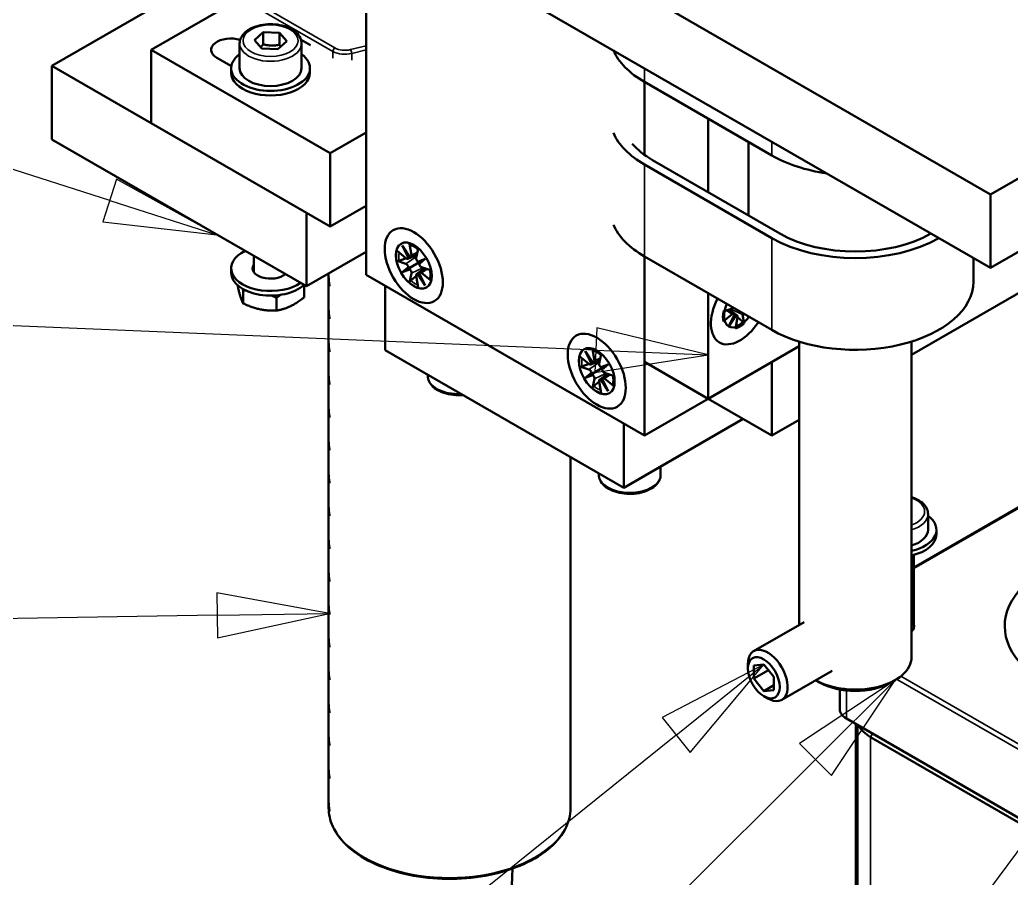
# Model space of a CAD drawing. Header units: millimetres. Extents: x -945 to 1680, y -1981 to 1188.
# Drawn here: x 963.2 to 1051.3, y 341 to 417.4 of the extents above; entities that cross this region are included whole.
import ezdxf

# ---------------------------------------------------------------- set-up
doc = ezdxf.new("R2010")
doc.units = ezdxf.units.MM
doc.header["$LTSCALE"] = 4
for name, color, linetype, lineweight in [('Symbol (ISO)', 7, 'Continuous', 25), ('Visible (ISO)', 7, 'Continuous', 50), ('Visible Narrow (ISO)', 7, 'Continuous', 35)]:
    doc.layers.add(name, color=color, linetype=linetype, lineweight=lineweight)

# ---------------------------------------------------------------- blocks, each defined once
blk = doc.blocks.new('Balloon4')
at = {"layer": 'Symbol (ISO)'}
for p, q in [((242.801, 100.322), (226.048, 105.673)), ((242.953, 100.798), (242.649, 99.846)), ((245.183, 99.561), (242.953, 100.798)), ((242.801, 100.322), (245.183, 99.561)), ((242.649, 99.846), (245.183, 99.561))]:
    blk.add_line(p, q, dxfattribs=at)
at = {"layer": 'Symbol (ISO)', "flags": 128}
blk.add_lwpolyline([(242.649, 99.846), (245.183, 99.561), (242.953, 100.798), (242.649, 99.846)], dxfattribs=at)
at = {"layer": 'Symbol (ISO)'}
blk.add_solid([(242.649, 99.846), (245.183, 99.561), (242.953, 100.798), (242.649, 99.846)], dxfattribs=at)
blk = doc.blocks.new('Balloon7')
at = {"layer": 'Symbol (ISO)'}
blk.add_line((264.413, 87.788), (233.039, 45.646), dxfattribs=at)
blk = doc.blocks.new('Balloon8')
at = {"layer": 'Symbol (ISO)'}
for p, q in [((257.334, 90.003), (255.073, 88.826)), ((255.386, 88.436), (257.334, 90.003)), ((255.7, 88.046), (257.334, 90.003)), ((255.073, 88.826), (255.7, 88.046)), ((255.386, 88.436), (250.218, 84.278))]:
    blk.add_line(p, q, dxfattribs=at)
at = {"layer": 'Symbol (ISO)', "flags": 128}
blk.add_lwpolyline([(255.7, 88.046), (257.334, 90.003), (255.073, 88.826), (255.7, 88.046)], dxfattribs=at)
at = {"layer": 'Symbol (ISO)'}
blk.add_solid([(255.7, 88.046), (257.334, 90.003), (255.073, 88.826), (255.7, 88.046)], dxfattribs=at)
blk = doc.blocks.new('Balloon10')
at = {"layer": 'Symbol (ISO)'}
for p, q in [((247.685, 91.139), (245.178, 91.6)), ((245.178, 91.6), (245.194, 90.6)), ((245.186, 91.1), (197.538, 90.344)), ((245.186, 91.1), (247.685, 91.139)), ((245.194, 90.6), (247.685, 91.139))]:
    blk.add_line(p, q, dxfattribs=at)
at = {"layer": 'Symbol (ISO)', "flags": 128}
blk.add_lwpolyline([(245.194, 90.6), (247.685, 91.139), (245.178, 91.6), (245.194, 90.6)], dxfattribs=at)
at = {"layer": 'Symbol (ISO)'}
blk.add_solid([(245.194, 90.6), (247.685, 91.139), (245.178, 91.6), (245.194, 90.6)], dxfattribs=at)
blk = doc.blocks.new('Balloon30')
at = {"layer": 'Symbol (ISO)'}
for p, q in [((260.251, 89.657), (258.128, 88.245)), ((258.481, 87.891), (260.251, 89.657)), ((258.835, 87.537), (260.251, 89.657)), ((258.128, 88.245), (258.835, 87.537)), ((258.481, 87.891), (228.451, 57.917))]:
    blk.add_line(p, q, dxfattribs=at)
at = {"layer": 'Symbol (ISO)', "flags": 128}
blk.add_lwpolyline([(258.835, 87.537), (260.251, 89.657), (258.128, 88.245), (258.835, 87.537)], dxfattribs=at)
at = {"layer": 'Symbol (ISO)'}
blk.add_solid([(258.835, 87.537), (260.251, 89.657), (258.128, 88.245), (258.835, 87.537)], dxfattribs=at)
blk = doc.blocks.new('Balloon32')
at = {"layer": 'Symbol (ISO)'}
for p, q in [((253.599, 96.994), (221.532, 98.333)), ((253.62, 97.493), (253.578, 96.494)), ((256.097, 96.889), (253.62, 97.493)), ((253.599, 96.994), (256.097, 96.889)), ((253.578, 96.494), (256.097, 96.889))]:
    blk.add_line(p, q, dxfattribs=at)
at = {"layer": 'Symbol (ISO)', "flags": 128}
blk.add_lwpolyline([(253.578, 96.494), (256.097, 96.889), (253.62, 97.493), (253.578, 96.494)], dxfattribs=at)
at = {"layer": 'Symbol (ISO)'}
blk.add_solid([(253.578, 96.494), (256.097, 96.889), (253.62, 97.493), (253.578, 96.494)], dxfattribs=at)

msp = doc.modelspace()

# ---------------------------------------------------------------- linework, layer by layer
at = {"layer": 'Visible (ISO)'}
for p, q in [((993.981, 521.235), (993.981, 394.678)), ((1110.3, 436.931), (1049.489, 401.822)), ((1049.489, 401.822), (997.516, 431.828)), ((1110.3, 430.399), (1049.489, 395.29)), ((989.44, 426.757), (966.05, 413.253)), ((984.389, 420.167), (974.889, 414.682)), ((1049.489, 395.29), (1008.185, 419.137)), ((984.054, 415.541), (984.839, 416.24)), ((984.839, 416.24), (986.28, 416.198)), ((984.839, 415.179), (984.839, 416.24)), ((986.28, 416.198), (986.937, 415.456)), ((986.28, 416.198), (986.28, 415.136)), ((982.745, 415.253), (982.745, 413.049)), ((984.711, 414.799), (984.054, 415.541)), ((986.937, 415.456), (986.152, 414.756)), ((988.2, 415.57), (989.031, 415.09)), ((988.245, 415.253), (988.245, 413.049)), ((974.889, 414.682), (990.799, 405.496)), ((974.889, 408.15), (974.889, 414.682)), ((986.152, 414.756), (984.711, 414.799)), ((982.009, 413.225), (980.722, 413.967)), ((966.05, 406.721), (966.05, 413.253)), ((966.05, 413.253), (988.677, 400.189)), ((981.995, 413.049), (981.995, 412.641)), ((988.995, 413.049), (988.995, 412.641)), ((1018.729, 405.341), (1018.729, 411.824)), ((1018.729, 411.824), (1018.729, 405.341)), ((1030.043, 405.292), (1018.729, 411.824)), ((974.889, 408.15), (990.799, 398.964)), ((1024.386, 408.558), (1024.386, 402.026)), ((990.799, 405.496), (993.981, 407.333)), ((966.05, 406.721), (988.677, 393.657)), ((1027.968, 406.49), (1027.968, 399.958)), ((990.799, 398.964), (990.799, 405.496)), ((1018.729, 404.476), (1030.043, 397.944)), ((1030.75, 398.352), (1019.437, 404.884)), ((1049.489, 401.822), (1049.489, 395.29)), ((988.677, 393.657), (988.677, 400.189)), ((993.981, 400.801), (990.799, 398.964)), ((997.841, 397.437), (998.009, 396.417)), ((988.677, 393.657), (993.981, 396.719)), ((996.732, 396.797), (997.531, 396.141)), ((997.198, 397.27), (997.868, 396.247)), ((997.749, 396.179), (997.198, 397.27)), ((998.606, 396.995), (998.437, 396.17)), ((1042.468, 387.562), (1059.1, 397.165)), ((983.995, 396.36), (983.995, 394.933)), ((996.732, 395.913), (997.531, 395.647)), ((997.691, 396.097), (998.495, 396.453)), ((997.876, 395.293), (998.831, 395.845)), ((997.951, 396.248), (998.503, 396.492)), ((998.579, 395.837), (999.248, 396.086)), ((999.248, 396.086), (998.698, 395.631)), ((999.248, 396.086), (998.831, 395.845)), ((1018.729, 380.389), (1018.729, 396.311)), ((1018.729, 396.311), (1018.729, 386.921)), ((1030.043, 389.779), (1018.729, 396.311)), ((1047.968, 394.065), (1047.968, 396.168)), ((981.995, 394.847), (981.995, 395.255)), ((990.655, 394.531), (990.655, 394.799)), ((997.198, 394.902), (997.749, 395.358)), ((997.198, 394.902), (997.876, 395.293)), ((997.868, 395.152), (997.198, 394.902)), ((997.841, 393.993), (998.009, 394.818)), ((998.479, 394.731), (999.19, 395.25)), ((998.698, 394.81), (999.248, 393.719)), ((998.74, 394.882), (999.227, 395.238)), ((999.715, 395.075), (998.916, 395.342)), ((999.715, 394.191), (998.916, 394.847)), ((990.655, 391.612), (990.655, 394.449)), ((993.981, 394.678), (1018.729, 380.389)), ((998.606, 393.551), (998.437, 394.571)), ((999.248, 393.719), (998.579, 394.741)), ((983.052, 393.263), (983.052, 392.129)), ((988.473, 393.775), (988.473, 392.663)), ((990.741, 393.748), (990.741, 393.666)), ((995.672, 387.986), (995.672, 393.701)), ((1024.386, 393.045), (1024.386, 383.655)), ((986.03, 392.627), (986.03, 391.492)), ((990.655, 388.693), (990.655, 391.53)), ((1025.723, 391.401), (1026.522, 391.667)), ((1026.698, 391.208), (1026.211, 391.563)), ((1026.959, 391.057), (1026.248, 391.576)), ((990.741, 390.829), (990.741, 390.747)), ((1025.723, 390.517), (1026.522, 391.173)), ((1026.19, 390.045), (1026.74, 391.136)), ((1026.859, 391.067), (1026.19, 390.045)), ((1026.832, 389.877), (1027.001, 390.897)), ((1027.598, 390.319), (1027.429, 391.144)), ((990.655, 385.774), (990.655, 388.611)), ((1032.468, 363.528), (1032.468, 388.735)), ((1042.468, 360.671), (1042.468, 388.735)), ((990.741, 387.91), (990.741, 387.828)), ((995.672, 387.986), (1016.885, 375.739)), ((1013.462, 387.88), (1014.131, 386.858)), ((1014.012, 386.789), (1013.462, 387.88)), ((1014.104, 388.048), (1014.273, 387.028)), ((1024.386, 383.655), (1032.468, 388.321)), ((1030.043, 386.921), (1032.468, 388.321)), ((1012.995, 387.408), (1013.794, 386.751)), ((1013.954, 386.708), (1014.759, 387.064)), ((1014.215, 386.858), (1014.767, 387.102)), ((1014.87, 387.606), (1014.701, 386.781)), ((1018.729, 386.921), (1024.386, 383.655)), ((1030.043, 386.921), (1030.043, 380.389)), ((1012.995, 386.524), (1013.794, 386.257)), ((1013.462, 385.513), (1014.012, 385.968)), ((1014.139, 385.904), (1015.095, 386.455)), ((1014.842, 386.447), (1015.512, 386.696)), ((1015.512, 386.696), (1014.961, 386.241)), ((1015.512, 386.696), (1015.095, 386.455)), ((1015.978, 385.686), (1015.179, 385.952)), ((990.655, 382.855), (990.655, 385.692)), ((999.462, 385.679), (999.462, 385.797)), ((1013.462, 385.513), (1014.139, 385.904)), ((1014.131, 385.762), (1013.462, 385.513)), ((1014.104, 384.603), (1014.273, 385.428)), ((1014.87, 384.161), (1014.701, 385.181)), ((1014.743, 385.342), (1015.454, 385.86)), ((1015.512, 384.329), (1014.842, 385.351)), ((1014.961, 385.42), (1015.512, 384.329)), ((1015.003, 385.492), (1015.491, 385.848)), ((1015.978, 384.801), (1015.179, 385.458)), ((990.741, 384.991), (990.741, 384.909)), ((1024.386, 383.655), (1018.729, 380.389)), ((1030.043, 380.389), (1024.386, 383.655)), ((990.655, 379.936), (990.655, 382.773)), ((990.741, 382.072), (990.741, 381.99)), ((1016.885, 375.739), (1027.492, 381.862)), ((1030.043, 380.389), (1032.468, 381.789)), ((1016.885, 375.739), (1016.885, 381.454)), ((990.655, 377.017), (990.655, 379.854)), ((990.741, 379.153), (990.741, 379.071)), ((1012.155, 347.26), (1012.155, 378.469)), ((1020.165, 376.902), (1020.165, 377.632)), ((990.655, 374.098), (990.655, 376.935)), ((1014.665, 376.902), (1014.665, 377.02)), ((1056.1, 376.388), (1042.679, 368.64)), ((990.741, 376.234), (990.741, 376.152)), ((990.655, 371.179), (990.655, 374.016)), ((990.741, 373.315), (990.741, 373.233)), ((1043.929, 373.388), (1043.929, 372)), ((1044.679, 371.592), (1044.679, 372)), ((990.655, 368.26), (990.655, 371.098)), ((990.741, 370.396), (990.741, 370.314)), ((1042.679, 369.766), (1042.679, 363.406)), ((990.655, 365.341), (990.655, 368.179)), ((990.741, 367.477), (990.741, 367.395)), ((990.655, 362.422), (990.655, 365.26)), ((990.741, 364.558), (990.741, 364.476)), ((1032.911, 363.784), (1028.433, 361.199)), ((990.655, 359.503), (990.655, 362.341)), ((990.741, 361.639), (990.741, 361.557)), ((1027.915, 359.654), (1027.915, 360.054)), ((1028.452, 359.933), (1029.336, 360.012)), ((1028.452, 358.755), (1028.452, 359.933)), ((1029.336, 360.012), (1030.22, 358.912)), ((990.655, 356.584), (990.655, 359.422)), ((990.741, 358.72), (990.741, 358.638)), ((1029.746, 359.502), (1028.452, 358.755)), ((1029.336, 357.655), (1028.452, 358.755)), ((1030.22, 358.912), (1030.22, 357.734)), ((1035.411, 359.454), (1030.933, 356.869)), ((1040.65, 358.425), (1041.003, 358.629)), ((1030.22, 358.165), (1029.336, 357.655)), ((1034.286, 358.425), (1033.957, 358.615)), ((1036.088, 356.026), (1036.088, 357.789)), ((1030.22, 357.734), (1029.336, 357.655)), ((1029.336, 357.193), (1029.683, 356.993)), ((990.655, 353.665), (990.655, 356.503)), ((990.741, 355.801), (990.741, 355.719)), ((1059.827, 341.842), (1036.674, 355.209)), ((1037.5, 338.319), (1037.5, 354.733)), ((990.655, 350.746), (990.655, 353.584)), ((1038.828, 353.557), (1057.673, 342.677)), ((990.741, 352.882), (990.741, 352.8)), ((990.655, 347.827), (990.655, 350.665)), ((990.741, 349.963), (990.741, 349.881)), ((990.655, 347.26), (990.655, 347.746)), ((990.741, 347.044), (990.741, 346.962)), ((1006.734, 335.641), (1007.001, 341.864))]:
    msp.add_line(p, q, dxfattribs=at)
for centre, major_axis, ratio, start_param, end_param in [((981.96, 414.682), (-1.75, 0), 0.57735, 4.217477, 7.068583), ((985.495, 413.049), (-3.5, 0), 0.57735, 5.616239, 10.091724), ((1026.154, 416.111), (-10.5, 0), 0.57735, 0.244299, 0.785398), ((985.495, 412.641), (-3.5, 0), 0.57735, 0, 3.141593), ((985.495, 413.049), (2.75, 0), 0.57735, 3.141593, 6.283185), ((1026.154, 408.762), (-10.5, 0), 0.57735, 0.244299, 0.785398), ((1026.154, 408.762), (-9.5, 0), 0.57735, 0.459515, 0.785398), ((1037.468, 409.579), (-10.5, 0), 0.57735, 0.785398, 1.326498), ((1026.154, 400.597), (-10.5, 0), 0.57735, 0.244299, 0.785398), ((1037.468, 402.23), (-9.5, 0), 0.57735, 0.785398, 2.356194), ((1037.468, 402.23), (10.5, 0), 0.57735, 3.926991, 5.497787), ((985.495, 395.255), (-3.5, 0), 0.57735, 5.413896, 8.723271), ((997.569, 396.327), (0.13, -0.225), 0.57735, 5.289508, 6.857378), ((997.569, 395.417), (-0.13, 0.225), 0.57735, 4.138197, 5.706067), ((997.435, 396.246), (0.427, 0.221), 0.494826, 5.25374, 5.622748), ((997.829, 396.477), (0.13, -0.225), 0.57735, 5.708993, 7.276863), ((998.617, 396.022), (0.13, -0.225), 0.57735, 3.718711, 5.286581), ((998.48, 395.901), (0.424, -0.028), 0.140064, 4.955786, 5.694601), ((998.704, 395.513), (-0.188, -0.381), 0.140064, 3.730176, 4.468991), ((985.495, 394.847), (-3.5, 0), 0.57735, 0, 2.584831), ((985.495, 395.255), (-1.6, 0), 0.57735, 5.927764, 8.823719), ((985.495, 394.847), (-1.6, 0), 0.57735, 5.927764, 6.060375), ((997.435, 395.298), (-0.441, 0.009), 0.211826, 3.185797, 3.924612), ((997.659, 394.91), (0.213, 0.386), 0.211826, 5.500166, 6.238981), ((997.829, 394.966), (-0.13, 0.225), 0.57735, 3.718711, 5.286581), ((998.617, 394.511), (-0.13, 0.225), 0.57735, 5.708993, 7.276863), ((998.48, 394.436), (-0.405, -0.259), 0.494826, 3.80203, 4.171038), ((998.878, 395.571), (0.13, -0.225), 0.57735, 4.138197, 5.706067), ((998.878, 394.661), (-0.13, 0.225), 0.57735, 5.289508, 6.857378), ((1001.405, 394.449), (-10.75, 0), 0.57735, 6.276608, 6.409735), ((1001.405, 394.531), (-10.75, 0), 0.57735, 0, 0.12655), ((1037.468, 394.065), (10.5, 0), 0.57735, 3.926991, 6.283185), ((1027.215, 391.82), (-1.825, -3.161), 0.57735, 4.809405, 7.756966), ((1001.405, 391.53), (-10.75, 0), 0.57735, 6.276608, 6.409735), ((1001.405, 391.612), (-10.75, 0), 0.57735, 0, 0.12655), ((1027.215, 391.82), (-1, -1.732), 0.57735, 4.8901, 7.676271), ((1026.56, 391.897), (0.13, 0.225), 0.57735, 3.718711, 4.346171), ((1026.56, 390.987), (0.13, 0.225), 0.57735, 5.708993, 7.276863), ((1027.609, 391.292), (-0.13, -0.225), 0.57735, 5.078607, 5.706067), ((1026.958, 390.762), (-0.405, 0.259), 0.494826, 5.25374, 5.622748), ((1026.821, 390.837), (0.13, 0.225), 0.57735, 5.289508, 6.857378), ((1001.405, 388.611), (-10.75, 0), 0.57735, 6.276608, 6.409735), ((1001.405, 388.693), (-10.75, 0), 0.57735, 0, 0.12655), ((1013.699, 386.856), (0.427, 0.221), 0.494826, 5.25374, 5.622748), ((1014.093, 387.088), (0.13, -0.225), 0.57735, 5.708993, 7.276863), ((1013.832, 386.937), (0.13, -0.225), 0.57735, 5.289508, 6.857378), ((1013.832, 386.027), (-0.13, 0.225), 0.57735, 4.138197, 5.706067), ((1013.699, 385.908), (-0.441, 0.009), 0.211826, 3.185797, 3.924612), ((1014.881, 386.633), (0.13, -0.225), 0.57735, 3.718711, 5.286581), ((1014.744, 386.511), (0.424, -0.028), 0.140064, 4.955786, 5.694601), ((1014.968, 386.124), (-0.188, -0.381), 0.140064, 3.730176, 4.468991), ((1015.141, 386.182), (0.13, -0.225), 0.57735, 4.138197, 5.706067), ((1001.405, 385.692), (-10.75, 0), 0.57735, 6.276608, 6.409735), ((1001.405, 385.774), (-10.75, 0), 0.57735, 0, 0.12655), ((1013.923, 385.52), (0.213, 0.386), 0.211826, 5.500166, 6.238981), ((1014.093, 385.576), (-0.13, 0.225), 0.57735, 3.718711, 5.286581), ((1014.881, 385.121), (-0.13, 0.225), 0.57735, 5.708993, 7.276863), ((1014.744, 385.046), (-0.405, -0.259), 0.494826, 3.80203, 4.171038), ((1015.141, 385.272), (-0.13, 0.225), 0.57735, 5.289508, 6.857378), ((1001.405, 382.773), (-10.75, 0), 0.57735, 6.276608, 6.409735), ((1001.405, 382.855), (-10.75, 0), 0.57735, 0, 0.12655), ((1001.405, 379.854), (-10.75, 0), 0.57735, 6.276608, 6.409735), ((1001.405, 379.936), (-10.75, 0), 0.57735, 0, 0.12655), ((1001.405, 376.935), (-10.75, 0), 0.57735, 6.276608, 6.409735), ((1001.405, 377.017), (-10.75, 0), 0.57735, 0, 0.12655), ((1001.405, 374.016), (-10.75, 0), 0.57735, 6.276608, 6.409735), ((1001.405, 374.098), (-10.75, 0), 0.57735, 0, 0.12655), ((1041.179, 372), (3.5, 0), 0.57735, 5.089402, 6.950132), ((1041.179, 372), (2.75, 0), 0.57735, 5.200036, 6.283185), ((1001.405, 371.098), (-10.75, 0), 0.57735, 6.276608, 6.409735), ((1001.405, 371.179), (-10.75, 0), 0.57735, 0, 0.12655), ((1041.179, 371.592), (3.5, 0), 0.57735, 5.089402, 6.283185), ((1001.405, 368.179), (-10.75, 0), 0.57735, 6.276608, 6.409735), ((1001.405, 368.26), (-10.75, 0), 0.57735, 0, 0.12655), ((1063.1, 363.427), (-12.352, 0), 0.57735, 5.629812, 7.732241), ((1001.405, 365.26), (-10.75, 0), 0.57735, 6.276608, 6.409735), ((1001.405, 365.341), (-10.75, 0), 0.57735, 0, 0.12655), ((1041.179, 363.427), (1.525, 0), 0.57735, 5.718811, 6.464505), ((1001.405, 362.341), (-10.75, 0), 0.57735, 6.276608, 6.409735), ((1001.405, 362.422), (-10.75, 0), 0.57735, 0, 0.12655), ((1029.683, 359.034), (1.25, -2.165), 0.57735, 5.497787, 10.210176), ((1037.468, 360.671), (5, 0), 0.57735, 3.934098, 6.283185), ((1001.405, 359.422), (-10.75, 0), 0.57735, 6.276608, 6.409735), ((1001.405, 359.503), (-10.75, 0), 0.57735, 0, 0.12655), ((1037.468, 360.262), (4.5, 0), 0.57735, 3.926991, 5.497787), ((1001.405, 356.503), (-10.75, 0), 0.57735, 6.276608, 6.409735), ((1001.405, 356.584), (-10.75, 0), 0.57735, 0, 0.12655), ((1038.088, 356.026), (-2, 0), 0.57735, 0, 0.785398), ((1041.656, 355.19), (-4, 0), 0.57735, 0.280038, 0.785398), ((1001.405, 353.584), (-10.75, 0), 0.57735, 6.276608, 6.409735), ((1001.405, 353.665), (-10.75, 0), 0.57735, 0, 0.12655), ((1001.405, 350.665), (-10.75, 0), 0.57735, 6.276608, 6.409735), ((1001.405, 350.746), (-10.75, 0), 0.57735, 0, 0.12655), ((1001.405, 347.746), (-10.75, 0), 0.57735, 6.276608, 6.409735), ((1001.405, 347.827), (-10.75, 0), 0.57735, 0, 0.12655)]:
    msp.add_ellipse(centre, major_axis=major_axis, ratio=ratio, start_param=start_param, end_param=end_param, dxfattribs=at)
for centre, major_axis in [((998.223, 395.494), (-1.825, 3.161)), ((998.223, 395.494), (-1.125, 1.949)), ((1014.487, 386.105), (-1.825, 3.161)), ((1014.487, 386.105), (-1.125, 1.949)), ((1029.336, 358.833), (1.005, -1.74))]:
    msp.add_ellipse(centre, major_axis=major_axis, ratio=0.57735, dxfattribs=at)
for points, knots in [([(982.745, 415.253), (982.745, 415.425), (982.786, 415.595), (982.941, 415.925), (983.061, 416.081), (983.377, 416.375), (983.582, 416.509), (984.051, 416.731), (984.316, 416.818), (984.876, 416.935), (985.169, 416.966), (985.755, 416.97), (986.048, 416.944), (986.608, 416.836), (986.875, 416.754), (987.359, 416.538), (987.575, 416.404), (987.925, 416.091), (988.063, 415.913), (988.211, 415.568), (988.245, 415.411), (988.245, 415.253)], [5.708309, 5.708309, 5.708309, 5.708309, 5.974103, 5.974103, 6.263728, 6.263728, 6.591823, 6.591823, 6.930534, 6.930534, 7.266667, 7.266667, 7.601226, 7.601226, 7.937142, 7.937142, 8.275794, 8.275794, 8.605394, 8.605394, 8.849902, 8.849902, 8.849902, 8.849902]), ([(997.931, 397.323), (997.923, 397.326), (997.915, 397.329), (997.892, 397.341), (997.875, 397.357), (997.853, 397.391), (997.844, 397.415), (997.841, 397.437)], [0.0732806, 0.0732806, 0.0732806, 0.0732806, 0.07644591, 0.07644591, 0.08406722, 0.08406722, 0.09169213, 0.09169213, 0.09169213, 0.09169213]), ([(997.931, 397.323), (997.973, 397.311), (998.017, 397.296), (998.106, 397.26), (998.151, 397.239), (998.243, 397.192), (998.29, 397.165), (998.383, 397.105), (998.43, 397.073), (998.517, 397.008), (998.556, 396.976), (998.595, 396.942)], [2.8904804, 2.8904804, 2.8904804, 2.8904804, 2.9911049, 2.9911049, 3.0917294, 3.0917294, 3.1923539, 3.1923539, 3.2929784, 3.2929784, 3.3777286, 3.3777286, 3.3777286, 3.3777286]), ([(996.939, 395.926), (996.918, 395.919), (996.895, 395.913), (996.85, 395.904), (996.82, 395.902), (996.774, 395.903), (996.75, 395.907), (996.732, 395.913)], [0.07019749, 0.07019749, 0.07019749, 0.07019749, 0.07644591, 0.07644591, 0.08406722, 0.08406722, 0.09169213, 0.09169213, 0.09169213, 0.09169213]), ([(999.664, 395.092), (999.673, 395.042), (999.681, 394.992), (999.694, 394.884), (999.699, 394.827), (999.703, 394.717), (999.703, 394.663), (999.699, 394.559), (999.694, 394.509), (999.681, 394.414), (999.672, 394.369), (999.661, 394.326)], [4.476253, 4.476253, 4.476253, 4.476253, 4.5610033, 4.5610033, 4.6616278, 4.6616278, 4.7622523, 4.7622523, 4.8628768, 4.8628768, 4.9635013, 4.9635013, 4.9635013, 4.9635013]), ([(997.841, 393.993), (997.844, 394.011), (997.853, 394.035), (997.875, 394.075), (997.892, 394.099), (997.922, 394.134), (997.939, 394.152), (997.955, 394.166)], [0.03061008, 0.03061008, 0.03061008, 0.03061008, 0.03823499, 0.03823499, 0.0458563, 0.0458563, 0.05210472, 0.05210472, 0.05210472, 0.05210472]), ([(999.715, 394.191), (999.697, 394.206), (999.681, 394.225), (999.662, 394.261), (999.657, 394.284), (999.658, 394.31), (999.659, 394.318), (999.661, 394.326)], [0.03061008, 0.03061008, 0.03061008, 0.03061008, 0.03823499, 0.03823499, 0.0458563, 0.0458563, 0.04902162, 0.04902162, 0.04902162, 0.04902162]), ([(1014.194, 387.934), (1014.186, 387.936), (1014.178, 387.939), (1014.155, 387.951), (1014.138, 387.967), (1014.117, 388.001), (1014.108, 388.025), (1014.104, 388.048)], [0.0732806, 0.0732806, 0.0732806, 0.0732806, 0.07644591, 0.07644591, 0.08406722, 0.08406722, 0.09169213, 0.09169213, 0.09169213, 0.09169213]), ([(1014.194, 387.933), (1014.237, 387.921), (1014.28, 387.907), (1014.369, 387.871), (1014.415, 387.85), (1014.507, 387.802), (1014.553, 387.775), (1014.647, 387.716), (1014.694, 387.683), (1014.78, 387.618), (1014.82, 387.586), (1014.859, 387.553)], [2.8904804, 2.8904804, 2.8904804, 2.8904804, 2.9911049, 2.9911049, 3.0917294, 3.0917294, 3.1923539, 3.1923539, 3.2929784, 3.2929784, 3.3777286, 3.3777286, 3.3777286, 3.3777286]), ([(1013.202, 386.536), (1013.182, 386.529), (1013.158, 386.523), (1013.113, 386.515), (1013.084, 386.512), (1013.038, 386.514), (1013.013, 386.518), (1012.995, 386.524)], [0.07019749, 0.07019749, 0.07019749, 0.07019749, 0.07644591, 0.07644591, 0.08406722, 0.08406722, 0.09169213, 0.09169213, 0.09169213, 0.09169213]), ([(999.462, 385.679), (999.462, 385.508), (999.503, 385.337), (999.658, 385.008), (999.778, 384.852), (1000.094, 384.558), (1000.299, 384.424), (1000.768, 384.202), (1001.033, 384.115), (1001.593, 383.998), (1001.886, 383.967), (1002.323, 383.964), (1002.465, 383.97), (1002.607, 383.982)], [1.216267, 1.216267, 1.216267, 1.216267, 1.482061, 1.482061, 1.771686, 1.771686, 2.099781, 2.099781, 2.438492, 2.438492, 2.774625, 2.774625, 2.937849, 2.937849, 2.937849, 2.937849]), ([(1015.927, 385.703), (1015.936, 385.652), (1015.944, 385.602), (1015.957, 385.495), (1015.962, 385.438), (1015.967, 385.327), (1015.967, 385.273), (1015.962, 385.17), (1015.958, 385.12), (1015.944, 385.025), (1015.935, 384.979), (1015.924, 384.937)], [4.476253, 4.476253, 4.476253, 4.476253, 4.5610033, 4.5610033, 4.6616278, 4.6616278, 4.7622523, 4.7622523, 4.8628768, 4.8628768, 4.9635013, 4.9635013, 4.9635013, 4.9635013]), ([(1014.104, 384.603), (1014.108, 384.622), (1014.117, 384.645), (1014.138, 384.686), (1014.155, 384.71), (1014.185, 384.745), (1014.202, 384.762), (1014.219, 384.776)], [0.03061008, 0.03061008, 0.03061008, 0.03061008, 0.03823499, 0.03823499, 0.0458563, 0.0458563, 0.05210472, 0.05210472, 0.05210472, 0.05210472]), ([(1015.978, 384.801), (1015.961, 384.816), (1015.944, 384.836), (1015.926, 384.872), (1015.92, 384.894), (1015.921, 384.92), (1015.922, 384.928), (1015.925, 384.937)], [0.03061008, 0.03061008, 0.03061008, 0.03061008, 0.03823499, 0.03823499, 0.0458563, 0.0458563, 0.04902162, 0.04902162, 0.04902162, 0.04902162]), ([(1014.665, 376.902), (1014.665, 376.731), (1014.706, 376.56), (1014.861, 376.231), (1014.981, 376.075), (1015.297, 375.78), (1015.502, 375.647), (1015.97, 375.425), (1016.236, 375.338), (1016.795, 375.221), (1017.089, 375.19), (1017.675, 375.186), (1017.968, 375.212), (1018.528, 375.32), (1018.795, 375.402), (1019.278, 375.617), (1019.495, 375.751), (1019.845, 376.064), (1019.982, 376.243), (1020.131, 376.587), (1020.165, 376.744), (1020.165, 376.902)], [1.216267, 1.216267, 1.216267, 1.216267, 1.482061, 1.482061, 1.771686, 1.771686, 2.099781, 2.099781, 2.438492, 2.438492, 2.774625, 2.774625, 3.109184, 3.109184, 3.4451, 3.4451, 3.783752, 3.783752, 4.113352, 4.113352, 4.35786, 4.35786, 4.35786, 4.35786]), ([(1042.468, 374.908), (1042.583, 374.871), (1042.694, 374.828), (1043.042, 374.673), (1043.259, 374.539), (1043.609, 374.226), (1043.746, 374.047), (1043.895, 373.703), (1043.929, 373.546), (1043.929, 373.388)], [6.20702, 6.20702, 6.20702, 6.20702, 6.354937, 6.354937, 6.693589, 6.693589, 7.023189, 7.023189, 7.267697, 7.267697, 7.267697, 7.267697]), ([(1012.155, 347.26), (1012.155, 346.597), (1011.978, 345.936), (1011.286, 344.673), (1010.764, 344.072), (1009.421, 342.989), (1008.593, 342.509), (1006.721, 341.727), (1005.677, 341.425), (1003.483, 341.029), (1002.333, 340.935), (1000.041, 340.962), (998.9, 341.084), (996.737, 341.53), (995.717, 341.855), (993.899, 342.681), (993.102, 343.182), (991.817, 344.313), (991.329, 344.944), (990.781, 346.145), (990.655, 346.702), (990.655, 347.26)], [3.926991, 3.926991, 3.926991, 3.926991, 4.232934, 4.232934, 4.548136, 4.548136, 4.871311, 4.871311, 5.195145, 5.195145, 5.518316, 5.518316, 5.841229, 5.841229, 6.164471, 6.164471, 6.48837, 6.48837, 6.811089, 6.811089, 7.068583, 7.068583, 7.068583, 7.068583])]:
    msp.add_open_spline(points, degree=3, knots=knots, dxfattribs=at)
for points, weights in [([(984.839, 415.179), (984.721, 415.023), (984.615, 414.907)], [1, 1.04200514917, 1.06119935566]), ([(986.28, 415.136), (985.56, 414.988), (984.839, 415.179)], [1, 1.15470053838, 1]), ([(986.388, 414.966), (986.336, 415.044), (986.28, 415.136)], [1.03957298879, 1.02329397624, 1]), ([(996.939, 395.926), (997.259, 396.041), (997.534, 396.139)], [1.00292654222, 1.01050404715, 1.01224163852]), ([(998.479, 396.446), (998.486, 396.446), (998.494, 396.447)], [1.06427568707, 1.07009535137, 1.07590937222]), ([(999.183, 395.252), (999.179, 395.246), (999.175, 395.239)], [1.0759093723, 1.07009535145, 1.06427568716]), ([(998.437, 394.574), (998.214, 394.386), (997.955, 394.166)], [1.01224163851, 1.01050404715, 1.00292654222]), ([(982.557, 393.748), (982.8, 392.627), (983.052, 392.129)], [1.01922090073, 1.14440489094, 1]), ([(983.052, 393.263), (983.035, 393.343), (983.019, 393.419)], [1, 1.00846564849, 1.0160047688]), ([(983.309, 393.268), (983.183, 393.268), (983.052, 393.263)], [1.02208975184, 1.01197125197, 1]), ([(983.052, 392.129), (984.541, 391.436), (986.03, 391.492)], [1, 1.15470053838, 1]), ([(986.03, 392.627), (985.792, 392.737), (985.569, 392.826)], [1, 1.02190201704, 1.03760239632]), ([(986.384, 392.892), (986.213, 392.77), (986.03, 392.627)], [1.03549692642, 1.02045240166, 1]), ([(986.03, 391.492), (987.252, 391.704), (988.473, 392.663)], [1, 1.15470053838, 1]), ([(1026.263, 391.565), (1026.259, 391.572), (1026.255, 391.578)], [1.06427568712, 1.07009535152, 1.0759093725]), ([(1027.483, 390.491), (1027.224, 390.711), (1027.001, 390.9)], [1.00292654222, 1.01050404715, 1.01224163851]), ([(1014.742, 387.056), (1014.75, 387.057), (1014.757, 387.057)], [1.06427568707, 1.07009535137, 1.07590937222]), ([(1013.202, 386.536), (1013.522, 386.651), (1013.797, 386.749)], [1.00292654222, 1.01050404715, 1.01224163852]), ([(1014.7, 385.185), (1014.478, 384.996), (1014.219, 384.776)], [1.01224163851, 1.01050404715, 1.00292654222]), ([(1015.447, 385.863), (1015.443, 385.856), (1015.439, 385.85)], [1.0759093723, 1.07009535145, 1.06427568716])]:
    msp.add_rational_spline(points, weights, degree=2, dxfattribs=at)
msp.add_open_spline([(1027.483, 390.491), (1027.487, 390.488), (1027.49, 390.485), (1027.494, 390.482)], degree=3, dxfattribs=at)
at = {"layer": 'Visible Narrow (ISO)'}
for p, q in [((984.374, 418.8), (991.213, 414.851)), ((991.037, 414.545), (984.197, 418.493)), ((992.603, 414.701), (993.981, 415.053)), ((991.037, 413.932), (991.037, 414.545)), ((993.981, 414.691), (992.704, 414.365)), ((992.704, 414.365), (992.704, 413.753)), ((1018.729, 411.824), (1018.729, 413.049)), ((1030.043, 405.292), (1030.043, 406.517)), ((1018.729, 396.311), (1018.729, 404.476)), ((1030.043, 389.779), (1030.043, 397.944)), ((998.009, 396.417), (998.543, 396.687)), ((997.531, 395.647), (998.464, 396.299)), ((998.009, 394.818), (999.041, 395.3)), ((998.916, 394.847), (999.416, 395.175)), ((1026.522, 391.173), (1026.022, 391.5)), ((1027.429, 391.144), (1026.397, 391.626)), ((1013.794, 386.257), (1014.727, 386.91)), ((1014.273, 387.028), (1014.807, 387.298)), ((1014.273, 385.428), (1015.304, 385.91)), ((1015.179, 385.458), (1015.68, 385.785)), ((1056.1, 376.287), (1042.679, 368.539)), ((1059.827, 347.925), (1041.142, 358.713)), ((1041.523, 358.982), (1060.039, 348.292)), ((1036.674, 357.705), (1036.674, 355.209)), ((1037.686, 336.541), (1037.686, 354.625)), ((1039.005, 353.864), (1038.828, 353.557)), ((1038.828, 335.186), (1038.828, 353.557))]:
    msp.add_line(p, q, dxfattribs=at)
msp.add_ellipse((985.495, 415.498), major_axis=(-2.45, 0), ratio=0.57735, dxfattribs=at)
for centre, major_axis, ratio, start_param, end_param in [((985.495, 415.253), (-2.75, 0), 0.57735, 0, 3.141593), ((991.213, 414.647), (0.125, 0.217), 0.57735, 0.785398, 2.356194), ((992.097, 415.157), (-1.5, 0), 0.57735, 0.785398, 1.987401), ((992.097, 415.361), (1.25, 0), 0.57735, 3.926991, 5.128994), ((992.603, 414.497), (0.062, -0.242), 0.330402, 0.912584, 2.483381), ((998.223, 395.494), (-1.089, 1.886), 0.57735, 5.246522, 5.749052), ((998.223, 395.494), (1.089, -1.886), 0.57735, 3.675726, 4.178256), ((998.304, 395.541), (-0.997, 1.726), 0.57735, 0.59801, 1.035629), ((998.223, 395.494), (-1.089, 1.886), 0.57735, 3.675726, 4.178256), ((998.223, 395.494), (1.089, -1.886), 0.57735, 5.246522, 5.749052), ((998.304, 395.541), (-0.997, 1.726), 0.57735, 2.105963, 2.543583), ((1027.215, 391.82), (-1.089, -1.886), 0.57735, 5.246522, 5.749052), ((1027.134, 391.867), (-0.997, -1.726), 0.57735, 0.59801, 1.035629), ((1027.215, 391.82), (1.089, 1.886), 0.57735, 3.675726, 4.178256), ((1014.487, 386.105), (-1.089, 1.886), 0.57735, 5.246522, 5.749052), ((1014.487, 386.105), (1.089, -1.886), 0.57735, 3.675726, 4.178256), ((1014.568, 386.151), (-0.997, 1.726), 0.57735, 0.59801, 1.035629), ((1002.212, 385.679), (-2.75, 0), 0.57735, 0, 1.642613), ((1014.487, 386.105), (-1.089, 1.886), 0.57735, 3.675726, 4.178256), ((1014.487, 386.105), (1.089, -1.886), 0.57735, 5.246522, 5.749052), ((1014.568, 386.151), (-0.997, 1.726), 0.57735, 2.105963, 2.543583), ((1017.415, 376.902), (2.75, 0), 0.57735, 3.141593, 6.283185), ((1041.179, 373.633), (2.45, 0), 0.57735, 5.266187, 7.300183), ((1041.179, 373.388), (2.75, 0), 0.57735, 5.200036, 6.283185), ((1001.405, 347.26), (-10.75, 0), 0.57735, 0, 3.141593)]:
    msp.add_ellipse(centre, major_axis=major_axis, ratio=ratio, start_param=start_param, end_param=end_param, dxfattribs=at)

# ---------------------------------------------------------------- block references
at = {"layer": 'Symbol (ISO)', "xscale": 4, "yscale": 4, "zscale": 4}
for name in ['Balloon4', 'Balloon32', 'Balloon10', 'Balloon8', 'Balloon7', 'Balloon30']:
    msp.add_blockref(name, (0, 0), dxfattribs=at)

doc.saveas('drawing.dxf')
